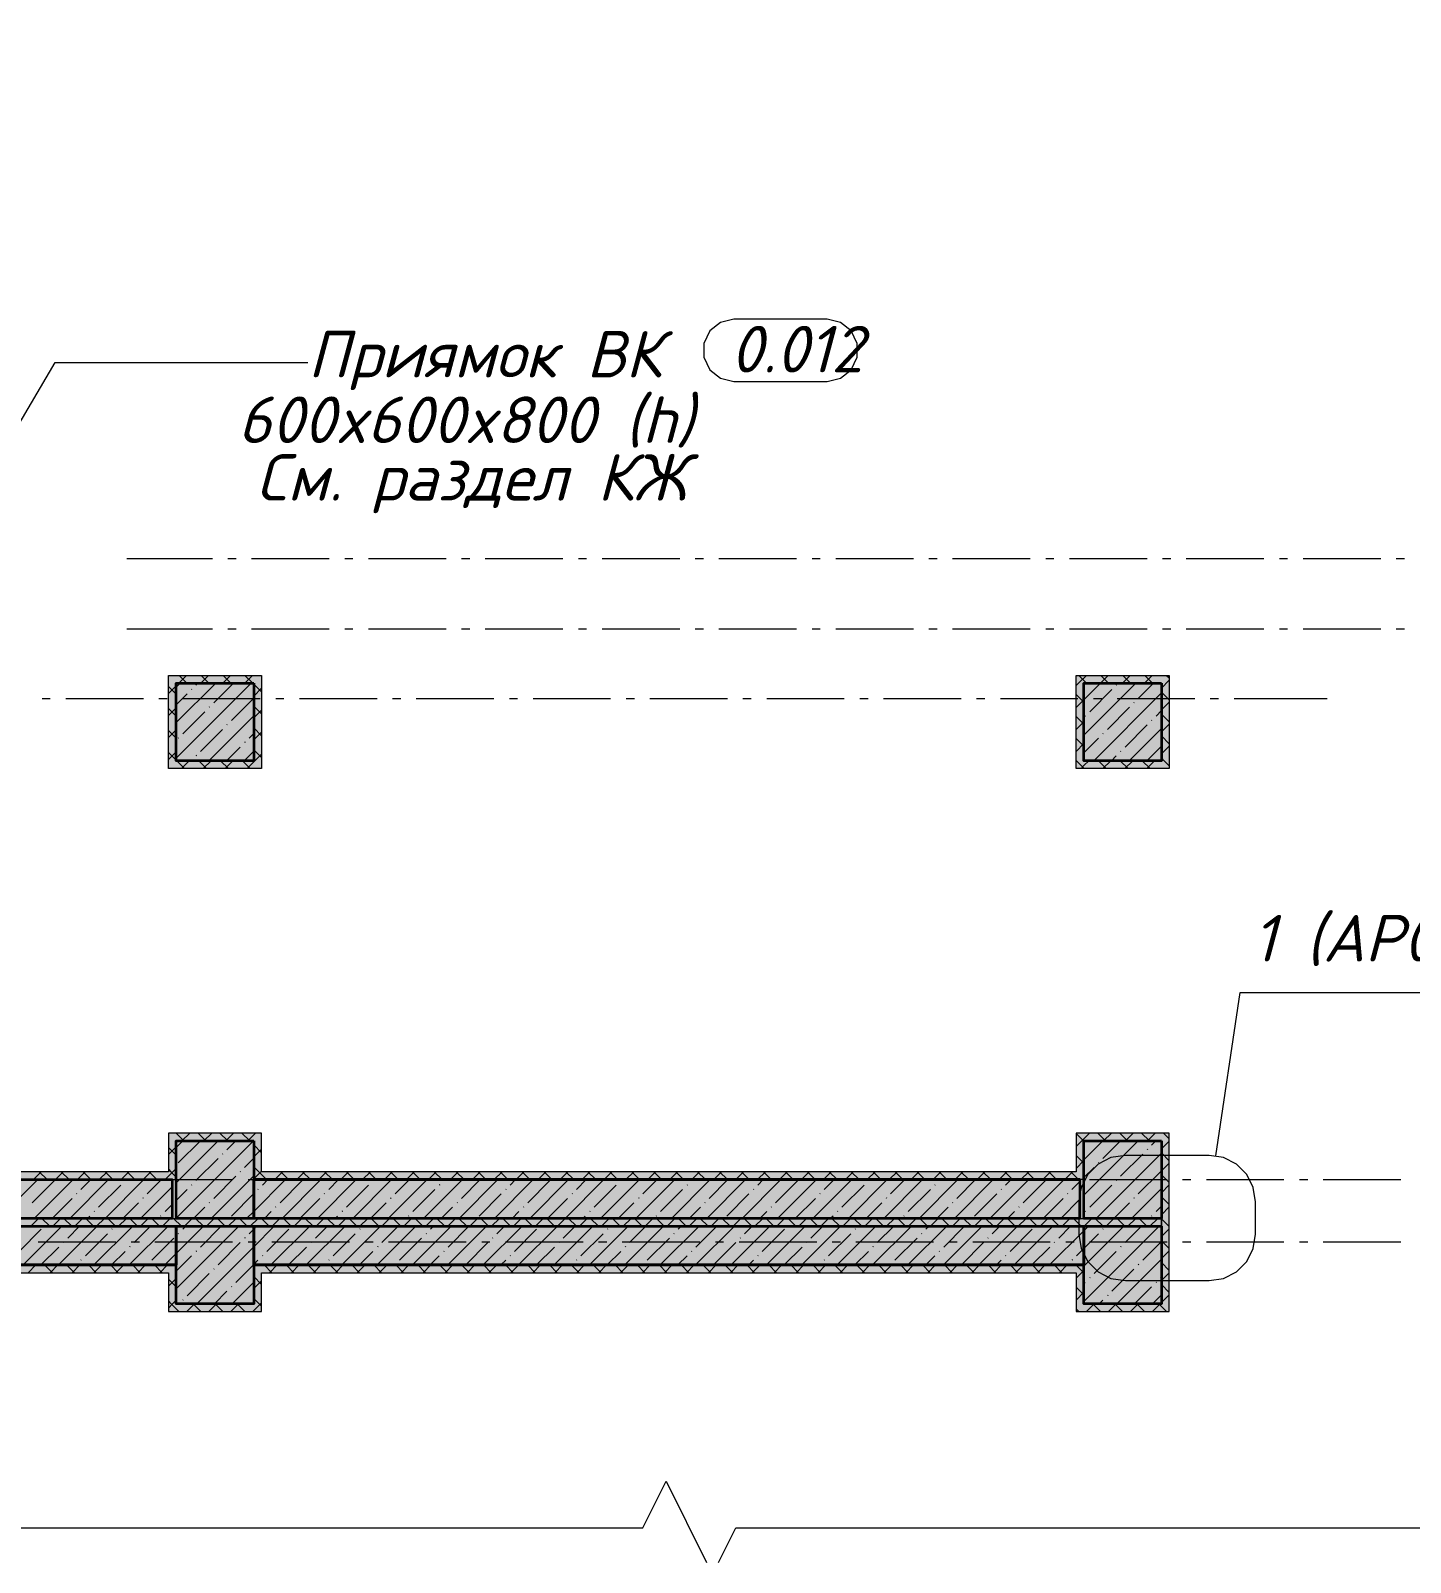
# Model space of a CAD drawing. Header units: millimetres. Extents: x -81576 to 1046824, y -248937 to 691537.
# Drawn here: x 181798 to 190690, y 637525 to 647396 of the extents above; entities that cross this region are included whole.
import ezdxf

# ---------------------------------------------------------------- set-up
doc = ezdxf.new("R2010")
doc.units = ezdxf.units.MM
doc.layers.add('PDF _Геометрия', color=7, linetype='Continuous', true_color=0x1d1d1d)
doc.layers.add('PDF _Сплошная заливка', color=7, linetype='Continuous', true_color=0xffffff)
doc.layers.add('PDF _Текст', color=7, linetype='Continuous')
doc.styles.add('PDF ISOCPEUR Italic', font='isocpeui.ttf')

msp = doc.modelspace()

# ---------------------------------------------------------------- hatches: boundary and pattern name
at = {"layer": 'PDF _Сплошная заливка', "true_color": 0x636466, "transparency": 33554559}
for points in [[(183236, 643191.1), (183236, 643241.1), (182686, 643241.1), (182686, 643191.1)], [(183286, 642691.1), (183286, 643241.1), (183236, 643241.1), (183236, 642691.1)], [(189086, 643191.1), (189086, 643241.1), (188536, 643241.1), (188536, 643191.1)], [(189136, 642691.1), (189136, 643241.1), (189086, 643241.1), (189086, 642691.1)], [(182736, 642641.1), (182736, 643191.1), (182686, 643191.1), (182686, 642641.1)], [(182736, 642691.1), (183236, 642691.1), (183236, 643191.1), (182736, 643191.1)], [(188586, 642641.1), (188586, 643191.1), (188536, 643191.1), (188536, 642641.1)], [(188586, 642691.1), (189086, 642691.1), (189086, 643191.1), (188586, 643191.1)], [(182736, 642641.1), (183286, 642641.1), (183286, 642691.1), (182736, 642691.1)], [(188586, 642641.1), (189136, 642641.1), (189136, 642691.1), (188586, 642691.1)], [(182686, 640041.1), (182736, 640041.1), (182736, 640291.1), (182686, 640291.1)], [(182736, 640241.1), (183286, 640241.1), (183286, 640291.1), (182736, 640291.1)], [(182736, 639741.1), (183236, 639741.1), (183236, 640241.1), (182736, 640241.1)], [(183286, 639991.1), (183286, 640241.1), (183236, 640241.1), (183236, 639991.1)], [(188586, 640041.1), (188586, 640291.1), (188536, 640291.1), (188536, 640041.1)], [(188586, 640241.1), (189136, 640241.1), (189136, 640291.1), (188586, 640291.1)], [(188586, 639741.1), (189086, 639741.1), (189086, 640241.1), (188586, 640241.1)], [(189136, 639141.1), (189136, 640241.1), (189086, 640241.1), (189086, 639141.1)], [(177836, 639991.1), (182736, 639991.1), (182736, 640041.1), (177836, 640041.1)], [(182711, 639741.1), (182711, 639991.1), (177836, 639991.1), (177836, 639741.1)], [(188561, 639741.1), (188561, 639991.1), (183236, 639991.1), (183236, 639741.1)], [(188586, 639991.1), (188586, 640041.1), (183286, 640041.1), (183286, 639991.1)], [(177336, 639691.1), (189086, 639691.1), (189086, 639741.1), (177336, 639741.1)], [(177836, 639441.1), (182736, 639441.1), (182736, 639691.1), (177836, 639691.1)], [(182736, 639191.1), (183236, 639191.1), (183236, 639691.1), (182736, 639691.1)], [(183236, 639441.1), (188586, 639441.1), (188586, 639691.1), (183236, 639691.1)], [(188586, 639191.1), (189086, 639191.1), (189086, 639691.1), (188586, 639691.1)], [(182686, 639391.1), (182686, 639441.1), (177836, 639441.1), (177836, 639391.1)], [(182736, 639191.1), (182736, 639441.1), (182686, 639441.1), (182686, 639191.1)], [(183286, 639141.1), (183286, 639441.1), (183236, 639441.1), (183236, 639141.1)], [(188536, 639391.1), (188536, 639441.1), (183286, 639441.1), (183286, 639391.1)], [(188586, 639191.1), (188586, 639441.1), (188536, 639441.1), (188536, 639191.1)], [(182686, 639141.1), (183236, 639141.1), (183236, 639191.1), (182686, 639191.1)], [(188536, 639141.1), (189086, 639141.1), (189086, 639191.1), (188536, 639191.1)]]:
    msp.add_hatch(color=251, dxfattribs=at).paths.add_polyline_path(points)

# ---------------------------------------------------------------- linework, layer by layer
at = {"layer": 'PDF _Геометрия', "color": 7, "lineweight": 13}
for points in [[(179836, 648701.1), (179836, 648651.1), (177886, 648651.1), (177886, 639991.1), (182736, 639991.1), (182736, 640041.1), (182736, 640241.1), (183236, 640241.1), (183236, 639991.1)], [(177886, 639391.1), (182686, 639391.1), (182686, 639191.1), (182686, 639141.1), (183236, 639141.1), (183286, 639141.1), (183286, 639391.1), (188536, 639391.1), (188536, 639191.1), (188536, 639141.1), (189086, 639141.1), (189136, 639141.1), (189136, 640241.1), (189136, 640291.1), (188586, 640291.1), (188536, 640291.1), (188536, 640041.1), (183286, 640041.1), (183286, 640241.1), (183286, 640291.1), (182736, 640291.1), (182686, 640291.1), (182686, 640041.1), (177836, 640041.1)], [(188586, 639441.1), (188586, 639191.1), (189086, 639191.1), (189086, 640241.1), (188586, 640241.1), (188586, 640041.1), (188586, 639991.1), (188561, 639991.1)], [(182736, 639441.1), (182736, 639191.1), (183236, 639191.1), (183236, 639441.1)]]:
    msp.add_lwpolyline(points, dxfattribs=at)
at = {"layer": 'PDF _Геометрия', "color": 7, "lineweight": 9}
for points in [[(186930.8, 645535.5), (186330.8, 645535.5), (186244.1, 645515.7), (186174.5, 645460.2), (186135.9, 645380), (186135.9, 645291), (186174.5, 645210.8), (186244.1, 645155.3), (186330.8, 645135.5), (186930.8, 645135.5), (187017.6, 645155.3), (187087.2, 645210.8), (187125.8, 645291), (187125.8, 645380), (187087.2, 645460.2), (187017.6, 645515.7)], [(189692.7, 639847.6), (189678.1, 639940.3), (189635.4, 640023.9), (189569.1, 640090.3), (189485.4, 640132.9), (189392.7, 640147.6), (188853.5, 640147.6), (188760.8, 640132.9), (188677.2, 640090.3), (188610.8, 640023.9), (188568.2, 639940.3), (188553.5, 639847.6), (188553.5, 639640.5), (188568.2, 639547.8), (188610.8, 639464.1), (188677.2, 639397.8), (188760.8, 639355.1), (188853.5, 639340.5), (189392.7, 639340.5), (189485.4, 639355.1), (189569.1, 639397.8), (189635.4, 639464.1), (189678.1, 639547.8), (189692.7, 639640.5)]]:
    msp.add_lwpolyline(points, close=True, dxfattribs=at)
for points in [[(180663.8, 643057.3), (181956.5, 645257.8), (183012.6, 645257.8), (183584.1, 645257.8)], [(182969.7, 643991.1), (182417.3, 643991.1)], [(183122.7, 643991.1), (183069.7, 643991.1)], [(183722.7, 643991.1), (183222.7, 643991.1)], [(183875.6, 643991.1), (183822.7, 643991.1)], [(184475.6, 643991.1), (183975.6, 643991.1)], [(184628.5, 643991.1), (184575.6, 643991.1)], [(185228.5, 643991.1), (184728.5, 643991.1)], [(185381.4, 643991.1), (185328.5, 643991.1)], [(185981.4, 643991.1), (185481.4, 643991.1)], [(186134.3, 643991.1), (186081.4, 643991.1)], [(186734.3, 643991.1), (186234.3, 643991.1)], [(186887.2, 643991.1), (186834.3, 643991.1)], [(187487.2, 643991.1), (186987.2, 643991.1)], [(187640.2, 643991.1), (187587.2, 643991.1)], [(188240.2, 643991.1), (187740.2, 643991.1)], [(188393.1, 643991.1), (188340.2, 643991.1)], [(188993.1, 643991.1), (188493.1, 643991.1)], [(189146, 643991.1), (189093.1, 643991.1)], [(189746, 643991.1), (189246, 643991.1)], [(189898.9, 643991.1), (189846, 643991.1)], [(190498.9, 643991.1), (189998.9, 643991.1)], [(190651.8, 643991.1), (190598.9, 643991.1)], [(182417.3, 643541.1), (182969.7, 643541.1)], [(183069.7, 643541.1), (183122.7, 643541.1)], [(183222.7, 643541.1), (183722.7, 643541.1)], [(183822.7, 643541.1), (183875.6, 643541.1)], [(183975.6, 643541.1), (184475.6, 643541.1)], [(184575.6, 643541.1), (184628.5, 643541.1)], [(184728.5, 643541.1), (185228.5, 643541.1)], [(185328.5, 643541.1), (185381.4, 643541.1)], [(185481.4, 643541.1), (185981.4, 643541.1)], [(186081.4, 643541.1), (186134.3, 643541.1)], [(186234.3, 643541.1), (186734.3, 643541.1)], [(186834.3, 643541.1), (186887.2, 643541.1)], [(186987.2, 643541.1), (187487.2, 643541.1)], [(187587.2, 643541.1), (187640.2, 643541.1)], [(187740.2, 643541.1), (188240.2, 643541.1)], [(188340.2, 643541.1), (188393.1, 643541.1)], [(188493.1, 643541.1), (188993.1, 643541.1)], [(189093.1, 643541.1), (189146, 643541.1)], [(189246, 643541.1), (189746, 643541.1)], [(189846, 643541.1), (189898.9, 643541.1)], [(189998.9, 643541.1), (190498.9, 643541.1)], [(190598.9, 643541.1), (190651.8, 643541.1)], [(181871.7, 643091.1), (181924.6, 643091.1)], [(182024.6, 643091.1), (182524.6, 643091.1)], [(182624.6, 643091.1), (182677.6, 643091.1)], [(182777.6, 643091.1), (183277.6, 643091.1)], [(183377.6, 643091.1), (183430.5, 643091.1)], [(183530.5, 643091.1), (184030.5, 643091.1)], [(184130.5, 643091.1), (184183.4, 643091.1)], [(184283.4, 643091.1), (184783.4, 643091.1)], [(184883.4, 643091.1), (184936.3, 643091.1)], [(185036.3, 643091.1), (185536.3, 643091.1)], [(185636.3, 643091.1), (185689.2, 643091.1)], [(185789.2, 643091.1), (186289.2, 643091.1)], [(186389.2, 643091.1), (186442.1, 643091.1)], [(186542.1, 643091.1), (187042.1, 643091.1)], [(187142.2, 643091.1), (187195.1, 643091.1)], [(187295.1, 643091.1), (187795.1, 643091.1)], [(187895.1, 643091.1), (187948, 643091.1)], [(188048, 643091.1), (188548, 643091.1)], [(188648, 643091.1), (188700.9, 643091.1)], [(188800.9, 643091.1), (189300.9, 643091.1)], [(189400.9, 643091.1), (189453.8, 643091.1)], [(189553.8, 643091.1), (190154.8, 643091.1)], [(181846.5, 639991.1), (182346.5, 639991.1)], [(182446.5, 639991.1), (182499.4, 639991.1)], [(182599.4, 639991.1), (183099.4, 639991.1)], [(183199.4, 639991.1), (183252.3, 639991.1)], [(183352.3, 639991.1), (183852.3, 639991.1)], [(183952.3, 639991.1), (184005.2, 639991.1)], [(184105.2, 639991.1), (184605.2, 639991.1)], [(184705.2, 639991.1), (184758.1, 639991.1)], [(184858.1, 639991.1), (185358.1, 639991.1)], [(185458.1, 639991.1), (185511.1, 639991.1)], [(185611.1, 639991.1), (186111.1, 639991.1)], [(186211.1, 639991.1), (186264, 639991.1)], [(186364, 639991.1), (186864, 639991.1)], [(186964, 639991.1), (187016.9, 639991.1)], [(187116.9, 639991.1), (187616.9, 639991.1)], [(187716.9, 639991.1), (187769.8, 639991.1)], [(187869.8, 639991.1), (188369.8, 639991.1)], [(188469.8, 639991.1), (188522.7, 639991.1)], [(188622.7, 639991.1), (189122.7, 639991.1)], [(189222.7, 639991.1), (189275.6, 639991.1)], [(189375.6, 639991.1), (189875.6, 639991.1)], [(189975.6, 639991.1), (190028.6, 639991.1)], [(190128.6, 639991.1), (190628.6, 639991.1)], [(181846.5, 639591.1), (182346.5, 639591.1)], [(182446.5, 639591.1), (182499.4, 639591.1)], [(182599.4, 639591.1), (183099.4, 639591.1)], [(183199.4, 639591.1), (183252.3, 639591.1)], [(183352.3, 639591.1), (183852.3, 639591.1)], [(183952.3, 639591.1), (184005.2, 639591.1)], [(184105.2, 639591.1), (184605.2, 639591.1)], [(184705.2, 639591.1), (184758.1, 639591.1)], [(184858.1, 639591.1), (185358.1, 639591.1)], [(185458.1, 639591.1), (185511.1, 639591.1)], [(185611.1, 639591.1), (186111.1, 639591.1)], [(186211.1, 639591.1), (186264, 639591.1)], [(186364, 639591.1), (186864, 639591.1)], [(186964, 639591.1), (187016.9, 639591.1)], [(187116.9, 639591.1), (187616.9, 639591.1)], [(187716.9, 639591.1), (187769.8, 639591.1)], [(187869.8, 639591.1), (188369.8, 639591.1)], [(188469.8, 639591.1), (188522.7, 639591.1)], [(188622.7, 639591.1), (189122.7, 639591.1)], [(189222.7, 639591.1), (189275.6, 639591.1)], [(189375.6, 639591.1), (189875.6, 639591.1)], [(189975.6, 639591.1), (190028.6, 639591.1)], [(190128.6, 639591.1), (190628.6, 639591.1)], [(169493.6, 637747.2), (185743.6, 637747.2), (185893.6, 638047.2), (186154.8, 637524.7)], [(186232.3, 637524.7), (186343.6, 637747.2), (201544, 637747.2)]]:
    msp.add_lwpolyline(points, dxfattribs=at)
at = {"layer": 'PDF _Геометрия', "color": 7, "lineweight": 13}
for points in [[(183286, 643241.1), (183286, 642691.1), (183286, 642641.1), (182736, 642641.1), (182686, 642641.1), (182686, 643191.1), (182686, 643241.1), (183236, 643241.1)], [(189136, 643241.1), (189136, 642691.1), (189136, 642641.1), (188586, 642641.1), (188536, 642641.1), (188536, 643191.1), (188536, 643241.1), (189086, 643241.1)], [(183236, 643191.1), (182736, 643191.1), (182736, 642691.1), (183236, 642691.1)], [(189086, 643191.1), (188586, 643191.1), (188586, 642691.1), (189086, 642691.1)], [(177336, 639691.1), (177336, 639741.1), (189086, 639741.1), (189086, 639691.1)]]:
    msp.add_lwpolyline(points, close=True, dxfattribs=at)
at = {"layer": 'PDF _Геометрия', "lineweight": 9}
for points in [[(182803.8, 643241.1), (182753.8, 643191.1)], [(182755.5, 643241.1), (182805.5, 643191.1)], [(182945.2, 643241.1), (182895.2, 643191.1)], [(182897, 643241.1), (182947, 643191.1)], [(183086.6, 643241.1), (183036.6, 643191.1)], [(183038.4, 643241.1), (183088.4, 643191.1)], [(183228, 643241.1), (183178, 643191.1)], [(183179.8, 643241.1), (183229.8, 643191.1)], [(188602.1, 643241.1), (188552.1, 643191.1), (188536, 643175.1)], [(188553.8, 643241.1), (188603.8, 643191.1)], [(188743.5, 643241.1), (188693.5, 643191.1)], [(188695.2, 643241.1), (188745.2, 643191.1)], [(188884.9, 643241.1), (188834.9, 643191.1)], [(188836.6, 643241.1), (188886.7, 643191.1)], [(189026.3, 643241.1), (188976.3, 643191.1)], [(188978.1, 643241.1), (189028.1, 643191.1)], [(189136, 643209.4), (189086, 643159.4)], [(189119.5, 643241.1), (189136, 643224.6)], [(182736, 643173.3), (182686, 643123.3)], [(182686, 643169.2), (182736, 643119.2)], [(182762.8, 643191.1), (182736, 643164.3)], [(182990.9, 643191.1), (182736, 642936.2)], [(183219, 643191.1), (182736, 642708.1)], [(182806.9, 643121.1), (182736, 643050.2)], [(182837.7, 643152), (182835.4, 643149.6)], [(182876.9, 643191.1), (182863.9, 643178.1)], [(183105, 643191.1), (182977.9, 643064)], [(183236, 643184.9), (183286, 643134.9)], [(183286, 643157.7), (183236, 643107.7)], [(188536, 643117.4), (188586, 643067.4)], [(188693.4, 643191.1), (188586, 643083.7)], [(188921.5, 643191.1), (188586, 642855.6)], [(188765.9, 643149.6), (188623.4, 643007)], [(189086, 643127.5), (188649.6, 642691.1)], [(188796.8, 643180.5), (188794.5, 643178.1)], [(189035.5, 643191.1), (188937, 643092.6)], [(189086, 643133.1), (189136, 643083.1)], [(182736, 643031.9), (182686, 642981.9)], [(182686, 643027.7), (182736, 642977.7)], [(182920.9, 643007), (182778.3, 642864.5)], [(182951.8, 643037.9), (182949.4, 643035.5)], [(183234.5, 643092.6), (183092, 642950)], [(183236, 643043.4), (183286, 642993.4)], [(183286, 643016.2), (183236, 642966.2)], [(188586, 643083.6), (188536, 643033.6)], [(188880, 643035.5), (188737.4, 642893)], [(188910.9, 643066.4), (188908.5, 643064)], [(189086, 643013.5), (189051.1, 642978.5)], [(189136, 643068), (189086, 643018)], [(183236, 642980), (182947.1, 642691.1)], [(183065.8, 642923.9), (183063.5, 642921.5)], [(188536, 642976), (188586, 642926)], [(188586, 642942.2), (188536, 642892.2)], [(188597.2, 642980.9), (188594.9, 642978.5)], [(188994, 642921.5), (188851.5, 642778.9)], [(189024.9, 642952.4), (189022.6, 642950)], [(189086, 642991.7), (189136, 642941.7)], [(189136, 642926.5), (189086, 642876.5)], [(182736, 642890.5), (182686, 642840.5)], [(182686, 642886.3), (182736, 642836.3)], [(182752.2, 642838.3), (182749.8, 642835.9)], [(183035, 642893), (182892.4, 642750.4)], [(183179.9, 642809.8), (183177.5, 642807.4)], [(183236, 642865.9), (183206, 642835.9)], [(183236, 642902), (183286, 642852)], [(183286, 642874.8), (183236, 642824.8)], [(188536, 642834.6), (188586, 642784.6)], [(188680.4, 642835.9), (188586, 642741.6)], [(188711.3, 642866.8), (188708.9, 642864.5)], [(189086, 642899.4), (188877.7, 642691.1)], [(189086, 642850.3), (189136, 642800.3)], [(182736, 642749.1), (182686, 642699.1)], [(182686, 642744.9), (182736, 642694.9)], [(182866.3, 642724.3), (182863.9, 642721.9)], [(183149, 642778.9), (183061.2, 642691.1)], [(183236, 642751.9), (183175.2, 642691.1)], [(183286, 642733.4), (183243.7, 642691.1), (183193.7, 642641.1)], [(183236, 642760.6), (183286, 642710.6)], [(188586, 642800.8), (188536, 642750.8)], [(188794.5, 642721.9), (188763.6, 642691.1)], [(188825.3, 642752.8), (188823, 642750.4)], [(189086, 642785.4), (188991.7, 642691.1)], [(189136, 642785.1), (189086, 642735.1)], [(189086, 642708.9), (189103.8, 642691.1), (189136, 642658.9)], [(182739.8, 642691.1), (182789.8, 642641.1)], [(182819.5, 642691.1), (182769.5, 642641.1)], [(182835.4, 642693.4), (182833.1, 642691.1)], [(182881.3, 642691.1), (182931.3, 642641.1)], [(182960.9, 642691.1), (182910.9, 642641.1)], [(183022.7, 642691.1), (183072.7, 642641.1)], [(183102.3, 642691.1), (183052.3, 642641.1)], [(183164.1, 642691.1), (183214.1, 642641.1)], [(188536, 642693.2), (188586, 642643.2), (188588.1, 642641.1)], [(188617.7, 642691.1), (188586, 642659.4), (188567.7, 642641.1)], [(188679.5, 642691.1), (188729.5, 642641.1)], [(188759.2, 642691.1), (188709.2, 642641.1)], [(188821, 642691.1), (188871, 642641.1)], [(188900.6, 642691.1), (188850.6, 642641.1)], [(188962.4, 642691.1), (189012.4, 642641.1)], [(189042, 642691.1), (188992, 642641.1)], [(189136, 642643.7), (189133.4, 642641.1)], [(182735.7, 640291.1), (182736, 640290.7), (182785.7, 640241.1)], [(182778.1, 640241.1), (182736, 640199)], [(183006.2, 640241.1), (182736, 639970.9)], [(183234.3, 640241.1), (182736, 639742.8)], [(182892.2, 640241.1), (182749.8, 640098.8)], [(182823.6, 640291.1), (182773.6, 640241.1)], [(182877.1, 640291.1), (182927.1, 640241.1)], [(182965.1, 640291.1), (182915.1, 640241.1)], [(183018.5, 640291.1), (183068.5, 640241.1)], [(183106.5, 640291.1), (183056.5, 640241.1)], [(183120.3, 640241.1), (183063.5, 640184.3)], [(183159.9, 640291.1), (183209.9, 640241.1)], [(183247.9, 640291.1), (183197.9, 640241.1)], [(188621.9, 640291.1), (188586, 640255.2), (188536, 640205.2)], [(188536, 640289), (188586, 640239)], [(188708.7, 640241.1), (188586, 640118.4)], [(188936.8, 640241.1), (188586, 639890.3)], [(188675.4, 640291.1), (188725.4, 640241.1)], [(188822.7, 640241.1), (188708.9, 640127.3)], [(188763.3, 640291.1), (188713.3, 640241.1)], [(188816.8, 640291.1), (188866.8, 640241.1)], [(188904.8, 640291.1), (188854.8, 640241.1)], [(188958.2, 640291.1), (189008.2, 640241.1)], [(189046.2, 640291.1), (188996.2, 640241.1)], [(189050.8, 640241.1), (189022.6, 640212.8)], [(189099.6, 640291.1), (189136, 640254.7)], [(182736, 640203.5), (182686, 640153.5)], [(182686, 640199.3), (182736, 640149.3)], [(183037.3, 640158.2), (183035, 640155.8)], [(183236, 640215), (183286, 640165)], [(183286, 640187.8), (183236, 640137.8)], [(188536, 640147.6), (188586, 640097.6)], [(189086, 640162.3), (188664.9, 639741.1)], [(188965.5, 640155.8), (188823, 640013.2)], [(188996.4, 640186.7), (188994, 640184.3)], [(189136, 640239.5), (189086, 640189.5)], [(189086, 640163.3), (189136, 640113.3)], [(182736, 640062.1), (182715.1, 640041.1), (182665.1, 639991.1)], [(182686, 640057.9), (182702.8, 640041.1), (182736, 640007.9)], [(183006.4, 640127.3), (182863.9, 639984.7)], [(183151.4, 640044.1), (183149, 640041.7)], [(183236, 640128.8), (183177.5, 640070.3)], [(183236, 640073.6), (183286, 640023.6), (183318.5, 639991.1)], [(183286, 640046.4), (183236, 639996.4)], [(188586, 640113.8), (188536, 640063.8)], [(188651.9, 640070.3), (188586, 640004.4)], [(188682.8, 640101.1), (188680.4, 640098.8)], [(189136, 640098.1), (189086, 640048.1)], [(181843.8, 639991.1), (181593.8, 639741.1)], [(181951.5, 639984.7), (181808.9, 639842.2)], [(181866.5, 640041.1), (181816.5, 639991.1)], [(182071.9, 639991.1), (181821.9, 639741.1)], [(181854.3, 640041.1), (181904.3, 639991.1)], [(182007.9, 640041.1), (181957.9, 639991.1)], [(181995.7, 640041.1), (182045.7, 639991.1)], [(182300, 639991.1), (182050, 639741.1)], [(182149.4, 640041.1), (182099.4, 639991.1)], [(182186, 639991.1), (182122.6, 639927.7)], [(182137.2, 640041.1), (182187.2, 639991.1)], [(182379.2, 639956.2), (182236.6, 639813.6)], [(182290.8, 640041.1), (182240.8, 639991.1)], [(182528.1, 639991.1), (182278.1, 639741.1)], [(182278.6, 640041.1), (182328.6, 639991.1)], [(182432.2, 640041.1), (182382.2, 639991.1)], [(182410.1, 639987.1), (182407.7, 639984.7)], [(182420, 640041.1), (182470, 639991.1)], [(182711, 639945.9), (182506.2, 639741.1)], [(182573.6, 640041.1), (182523.6, 639991.1)], [(182642.2, 639991.1), (182550.3, 639899.2)], [(182561.4, 640041.1), (182611.4, 639991.1)], [(182837.7, 639958.6), (182835.4, 639956.2)], [(183236, 640014.7), (182962.4, 639741.1)], [(183120.5, 640013.2), (182977.9, 639870.7)], [(183440.5, 639991.1), (183236, 639786.6), (183190.5, 639741.1)], [(183326.5, 639991.1), (183291.6, 639956.2)], [(183422.2, 640041.1), (183372.2, 639991.1)], [(183548.2, 639984.7), (183405.6, 639842.2)], [(183409.9, 640041.1), (183459.9, 639991.1)], [(183668.6, 639991.1), (183418.6, 639741.1)], [(183563.6, 640041.1), (183513.6, 639991.1)], [(183551.4, 640041.1), (183601.4, 639991.1)], [(183896.7, 639991.1), (183646.7, 639741.1)], [(183705, 640041.1), (183655, 639991.1)], [(183692.8, 640041.1), (183742.8, 639991.1)], [(183782.7, 639991.1), (183719.3, 639927.7)], [(183846.4, 640041.1), (183796.4, 639991.1)], [(183975.9, 639956.2), (183833.3, 639813.6)], [(183834.2, 640041.1), (183884.2, 639991.1)], [(184124.8, 639991.1), (183874.8, 639741.1)], [(183987.8, 640041.1), (183937.8, 639991.1)], [(183975.6, 640041.1), (184025.6, 639991.1)], [(184006.7, 639987.1), (184004.4, 639984.7)], [(184129.3, 640041.1), (184079.3, 639991.1)], [(184352.9, 639991.1), (184102.9, 639741.1)], [(184117.1, 640041.1), (184167.1, 639991.1)], [(184238.9, 639991.1), (184146.9, 639899.2)], [(184270.7, 640041.1), (184220.7, 639991.1)], [(184258.5, 640041.1), (184308.5, 639991.1)], [(184581, 639991.1), (184331, 639741.1)], [(184412.1, 640041.1), (184362.1, 639991.1)], [(184399.9, 640041.1), (184449.9, 639991.1)], [(184434.4, 639958.6), (184432.1, 639956.2)], [(184467, 639991.1), (184460.6, 639984.7)], [(184553.5, 640041.1), (184503.5, 639991.1)], [(184541.3, 640041.1), (184591.3, 639991.1)], [(184809.1, 639991.1), (184559.1, 639741.1)], [(184695.1, 639991.1), (184574.6, 639870.7)], [(184695, 640041.1), (184645, 639991.1)], [(184682.7, 640041.1), (184732.7, 639991.1)], [(184836.4, 640041.1), (184786.4, 639991.1)], [(185037.2, 639991.1), (184787.2, 639741.1)], [(184824.2, 640041.1), (184874.2, 639991.1)], [(184923.1, 639991.1), (184888.3, 639956.2)], [(184977.8, 640041.1), (184927.8, 639991.1)], [(184965.6, 640041.1), (185015.6, 639991.1)], [(185144.9, 639984.7), (185002.3, 639842.2)], [(185265.3, 639991.1), (185015.3, 639741.1)], [(185119.2, 640041.1), (185069.2, 639991.1)], [(185107, 640041.1), (185157, 639991.1)], [(185260.6, 640041.1), (185210.6, 639991.1)], [(185493.4, 639991.1), (185243.4, 639741.1)], [(185248.4, 640041.1), (185298.4, 639991.1)], [(185379.3, 639991.1), (185315.9, 639927.7)], [(185402.1, 640041.1), (185352.1, 639991.1)], [(185389.8, 640041.1), (185439.8, 639991.1)], [(185572.6, 639956.2), (185430, 639813.6)], [(185721.5, 639991.1), (185471.5, 639741.1)], [(185543.5, 640041.1), (185493.5, 639991.1)], [(185531.3, 640041.1), (185581.3, 639991.1)], [(185603.4, 639987.1), (185601.1, 639984.7)], [(185684.9, 640041.1), (185634.9, 639991.1)], [(185672.7, 640041.1), (185722.7, 639991.1)], [(185949.6, 639991.1), (185699.6, 639741.1)], [(185835.5, 639991.1), (185743.6, 639899.2)], [(185826.3, 640041.1), (185776.3, 639991.1)], [(185814.1, 640041.1), (185864.1, 639991.1)], [(185967.7, 640041.1), (185917.7, 639991.1)], [(186177.7, 639991.1), (185927.7, 639741.1)], [(185955.5, 640041.1), (186005.5, 639991.1)], [(186031.1, 639958.6), (186028.8, 639956.2)], [(186063.6, 639991.1), (186057.3, 639984.7)], [(186109.2, 640041.1), (186059.2, 639991.1)], [(186097, 640041.1), (186147, 639991.1)], [(186405.8, 639991.1), (186155.8, 639741.1)], [(186291.7, 639991.1), (186171.3, 639870.7)], [(186250.6, 640041.1), (186200.6, 639991.1)], [(186238.4, 640041.1), (186288.4, 639991.1)], [(186392, 640041.1), (186342, 639991.1)], [(186379.8, 640041.1), (186429.8, 639991.1)], [(186633.9, 639991.1), (186383.9, 639741.1)], [(186533.4, 640041.1), (186483.4, 639991.1)], [(186519.8, 639991.1), (186485, 639956.2)], [(186521.2, 640041.1), (186571.2, 639991.1)], [(186741.6, 639984.7), (186599, 639842.2)], [(186862, 639991.1), (186612, 639741.1)], [(186674.9, 640041.1), (186624.9, 639991.1)], [(186662.6, 640041.1), (186712.6, 639991.1)], [(186816.3, 640041.1), (186766.3, 639991.1)], [(186804.1, 640041.1), (186854.1, 639991.1)], [(187090.1, 639991.1), (186840.1, 639741.1)], [(186957.7, 640041.1), (186907.7, 639991.1)], [(186976, 639991.1), (186912.6, 639927.7)], [(186945.5, 640041.1), (186995.5, 639991.1)], [(187169.2, 639956.2), (187026.7, 639813.6)], [(187099.1, 640041.1), (187049.1, 639991.1)], [(187318.2, 639991.1), (187068.2, 639741.1)], [(187086.9, 640041.1), (187136.9, 639991.1)], [(187240.5, 640041.1), (187190.5, 639991.1)], [(187200.1, 639987.1), (187197.8, 639984.7)], [(187228.3, 640041.1), (187278.3, 639991.1)], [(187546.3, 639991.1), (187296.3, 639741.1)], [(187382, 640041.1), (187332, 639991.1)], [(187432.2, 639991.1), (187340.3, 639899.2)], [(187369.7, 640041.1), (187419.7, 639991.1)], [(187523.4, 640041.1), (187473.4, 639991.1)], [(187511.2, 640041.1), (187561.2, 639991.1)], [(187774.4, 639991.1), (187524.4, 639741.1)], [(187664.8, 640041.1), (187614.8, 639991.1)], [(187627.8, 639958.6), (187625.4, 639956.2)], [(187652.6, 640041.1), (187702.6, 639991.1)], [(187660.3, 639991.1), (187654, 639984.7)], [(188002.5, 639991.1), (187752.5, 639741.1)], [(187806.2, 640041.1), (187756.2, 639991.1)], [(187888.4, 639991.1), (187768, 639870.7)], [(187794, 640041.1), (187844, 639991.1)], [(187947.6, 640041.1), (187897.6, 639991.1)], [(187935.4, 640041.1), (187985.4, 639991.1)], [(188230.6, 639991.1), (187980.6, 639741.1)], [(188089.1, 640041.1), (188039.1, 639991.1)], [(188076.9, 640041.1), (188126.9, 639991.1)], [(188116.5, 639991.1), (188081.6, 639956.2)], [(188230.5, 640041.1), (188180.5, 639991.1)], [(188338.3, 639984.7), (188195.7, 639842.2)], [(188458.7, 639991.1), (188208.7, 639741.1)], [(188218.3, 640041.1), (188268.3, 639991.1)], [(188371.9, 640041.1), (188321.9, 639991.1)], [(188359.7, 640041.1), (188409.7, 639991.1)], [(188513.3, 640041.1), (188463.3, 639991.1)], [(188501.1, 640041.1), (188551.1, 639991.1)], [(188561, 639979.4), (188509.3, 639927.7)], [(188765.9, 639956.2), (188623.4, 639813.6)], [(188796.8, 639987.1), (188794.5, 639984.7)], [(189079.6, 640041.7), (188937, 639899.2)], [(189086, 640021.9), (189136, 639971.9)], [(189136, 639956.7), (189086, 639906.7)], [(182065.5, 639870.7), (181936, 639741.1)], [(182096.4, 639901.5), (182094.1, 639899.2)], [(182524.1, 639873), (182521.7, 639870.7)], [(182806.9, 639927.7), (182736, 639856.9)], [(183234.5, 639899.2), (183092, 639756.6)], [(183265.4, 639930.1), (183263.1, 639927.7)], [(183662.2, 639870.7), (183532.7, 639741.1)], [(183693.1, 639901.5), (183690.7, 639899.2)], [(184120.8, 639873), (184118.4, 639870.7)], [(184403.6, 639927.7), (184261, 639785.1)], [(184831.2, 639899.2), (184688.7, 639756.6)], [(184862.1, 639930.1), (184859.8, 639927.7)], [(185258.9, 639870.7), (185129.3, 639741.1)], [(185289.8, 639901.5), (185287.4, 639899.2)], [(185717.5, 639873), (185715.1, 639870.7)], [(186000.2, 639927.7), (185857.7, 639785.1)], [(186427.9, 639899.2), (186285.4, 639756.6)], [(186458.8, 639930.1), (186456.4, 639927.7)], [(186855.6, 639870.7), (186726, 639741.1)], [(186886.5, 639901.5), (186884.1, 639899.2)], [(187314.2, 639873), (187311.8, 639870.7)], [(187596.9, 639927.7), (187454.4, 639785.1)], [(188024.6, 639899.2), (187882.1, 639756.6)], [(188055.5, 639930.1), (188053.1, 639927.7)], [(188452.3, 639870.7), (188322.7, 639741.1)], [(188561, 639865.3), (188436.8, 639741.1)], [(188483.2, 639901.5), (188480.8, 639899.2)], [(189086, 639934.2), (188893, 639741.1)], [(188910.9, 639873), (188908.5, 639870.7)], [(189086, 639880.4), (189136, 639830.4)], [(182179.6, 639756.6), (182164.1, 639741.1)], [(182210.5, 639787.5), (182208.1, 639785.1)], [(182493.2, 639842.2), (182392.2, 639741.1)], [(182638.2, 639759), (182635.8, 639756.6)], [(182711, 639831.9), (182664.3, 639785.1)], [(182920.9, 639813.6), (182848.4, 639741.1)], [(182951.8, 639844.5), (182949.4, 639842.2)], [(183348.6, 639785.1), (183304.6, 639741.1)], [(183379.5, 639816), (183377.1, 639813.6)], [(183776.3, 639756.6), (183760.8, 639741.1)], [(183807.2, 639787.5), (183804.8, 639785.1)], [(184089.9, 639842.2), (183988.9, 639741.1)], [(184234.8, 639759), (184232.5, 639756.6)], [(184517.6, 639813.6), (184445.1, 639741.1)], [(184548.5, 639844.5), (184546.1, 639842.2)], [(184945.3, 639785.1), (184901.2, 639741.1)], [(184976.2, 639816), (184973.8, 639813.6)], [(185373, 639756.6), (185357.4, 639741.1)], [(185403.9, 639787.5), (185401.5, 639785.1)], [(185686.6, 639842.2), (185585.5, 639741.1)], [(185831.5, 639759), (185829.2, 639756.6)], [(186114.3, 639813.6), (186041.7, 639741.1)], [(186145.2, 639844.5), (186142.8, 639842.2)], [(186542, 639785.1), (186497.9, 639741.1)], [(186572.9, 639816), (186570.5, 639813.6)], [(186969.7, 639756.6), (186954.1, 639741.1)], [(187000.5, 639787.5), (186998.2, 639785.1)], [(187283.3, 639842.2), (187182.2, 639741.1)], [(187428.2, 639759), (187425.9, 639756.6)], [(187711, 639813.6), (187638.4, 639741.1)], [(187741.9, 639844.5), (187739.5, 639842.2)], [(188138.7, 639785.1), (188094.6, 639741.1)], [(188169.6, 639816), (188167.2, 639813.6)], [(188561, 639751.3), (188550.8, 639741.1)], [(188597.2, 639787.5), (188594.9, 639785.1)], [(188880, 639842.2), (188778.9, 639741.1)], [(189024.9, 639759), (189022.6, 639756.6)], [(189086, 639820.1), (189051.1, 639785.1)], [(189136, 639815.3), (189086, 639765.3)], [(181866, 639671.1), (181723.4, 639528.5)], [(182000, 639691.1), (181750, 639441.1)], [(181849.4, 639741.1), (181799.4, 639691.1)], [(181871.5, 639741.1), (181921.5, 639691.1)], [(181990.8, 639741.1), (181940.8, 639691.1)], [(182228.1, 639691.1), (181978.1, 639441.1)], [(182012.9, 639741.1), (182062.9, 639691.1)], [(182114.1, 639691.1), (182037, 639614.1)], [(182132.2, 639741.1), (182082.2, 639691.1)], [(182154.3, 639741.1), (182204.3, 639691.1)], [(182456.2, 639691.1), (182206.2, 639441.1)], [(182273.6, 639741.1), (182223.6, 639691.1)], [(182295.7, 639741.1), (182345.7, 639691.1)], [(182324.5, 639673.5), (182322.2, 639671.1)], [(182415.1, 639741.1), (182365.1, 639691.1)], [(182684.3, 639691.1), (182434.3, 639441.1)], [(182437.2, 639741.1), (182487.2, 639691.1)], [(182570.3, 639691.1), (182464.7, 639585.5)], [(182556.5, 639741.1), (182506.5, 639691.1)], [(182578.6, 639741.1), (182628.6, 639691.1)], [(182697.9, 639741.1), (182647.9, 639691.1)], [(182912.4, 639691.1), (182736, 639514.7), (182662.4, 639441.1)], [(182720, 639741.1), (182770, 639691.1)], [(183140.5, 639691.1), (182736, 639286.6)], [(182798.4, 639691.1), (182778.3, 639671.1)], [(182839.3, 639741.1), (182789.3, 639691.1)], [(182861.4, 639741.1), (182911.4, 639691.1)], [(183368.6, 639691.1), (183236, 639558.5), (182868.6, 639191.1)], [(183026.5, 639691.1), (182892.4, 639557)], [(182980.7, 639741.1), (182930.7, 639691.1)], [(183002.8, 639741.1), (183052.8, 639691.1)], [(183122.2, 639741.1), (183072.2, 639691.1)], [(183144.3, 639741.1), (183194.3, 639691.1)], [(183254.6, 639691.1), (183236, 639672.6), (183206, 639642.6)], [(183263.6, 639741.1), (183213.6, 639691.1)], [(183285.7, 639741.1), (183335.7, 639691.1)], [(183462.6, 639671.1), (183320.1, 639528.5)], [(183596.7, 639691.1), (183346.7, 639441.1)], [(183405, 639741.1), (183355, 639691.1)], [(183427.1, 639741.1), (183477.1, 639691.1)], [(183546.4, 639741.1), (183496.4, 639691.1)], [(183568.5, 639741.1), (183618.5, 639691.1)], [(183824.8, 639691.1), (183574.8, 639441.1)], [(183710.8, 639691.1), (183633.7, 639614.1)], [(183687.8, 639741.1), (183637.8, 639691.1)], [(183709.9, 639741.1), (183759.9, 639691.1)], [(183829.3, 639741.1), (183779.3, 639691.1)], [(184052.9, 639691.1), (183802.9, 639441.1)], [(183851.4, 639741.1), (183901.4, 639691.1)], [(183921.2, 639673.5), (183918.8, 639671.1)], [(183970.7, 639741.1), (183920.7, 639691.1)], [(183992.8, 639741.1), (184042.8, 639691.1)], [(184281, 639691.1), (184031, 639441.1)], [(184167, 639691.1), (184061.4, 639585.5)], [(184112.1, 639741.1), (184062.1, 639691.1)], [(184134.2, 639741.1), (184184.2, 639691.1)], [(184253.5, 639741.1), (184203.5, 639691.1)], [(184509.1, 639691.1), (184259.1, 639441.1)], [(184275.6, 639741.1), (184325.6, 639691.1)], [(184395, 639741.1), (184345, 639691.1)], [(184395.1, 639691.1), (184375, 639671.1)], [(184417.1, 639741.1), (184467.1, 639691.1)], [(184536.4, 639741.1), (184486.4, 639691.1)], [(184737.2, 639691.1), (184487.2, 639441.1)], [(184623.1, 639691.1), (184489.1, 639557)], [(184558.5, 639741.1), (184608.5, 639691.1)], [(184677.8, 639741.1), (184627.8, 639691.1)], [(184699.9, 639741.1), (184749.9, 639691.1)], [(184965.3, 639691.1), (184715.3, 639441.1)], [(184819.2, 639741.1), (184769.2, 639691.1)], [(184851.2, 639691.1), (184802.7, 639642.6)], [(184841.3, 639741.1), (184891.3, 639691.1)], [(184960.6, 639741.1), (184910.6, 639691.1)], [(185059.3, 639671.1), (184916.8, 639528.5)], [(185193.4, 639691.1), (184943.4, 639441.1)], [(184982.7, 639741.1), (185032.7, 639691.1)], [(185102.1, 639741.1), (185052.1, 639691.1)], [(185124.2, 639741.1), (185174.2, 639691.1)], [(185421.5, 639691.1), (185171.5, 639441.1)], [(185243.5, 639741.1), (185193.5, 639691.1)], [(185307.4, 639691.1), (185230.4, 639614.1)], [(185265.6, 639741.1), (185315.6, 639691.1)], [(185384.9, 639741.1), (185334.9, 639691.1)], [(185649.6, 639691.1), (185399.6, 639441.1)], [(185407, 639741.1), (185457, 639691.1)], [(185526.3, 639741.1), (185476.3, 639691.1)], [(185517.9, 639673.5), (185515.5, 639671.1)], [(185548.4, 639741.1), (185598.4, 639691.1)], [(185667.7, 639741.1), (185617.7, 639691.1)], [(185877.7, 639691.1), (185627.7, 639441.1)], [(185763.6, 639691.1), (185658.1, 639585.5)], [(185689.8, 639741.1), (185739.8, 639691.1)], [(185809.2, 639741.1), (185759.2, 639691.1)], [(185831.3, 639741.1), (185881.3, 639691.1)], [(186105.8, 639691.1), (185855.8, 639441.1)], [(185950.6, 639741.1), (185900.6, 639691.1)], [(185991.7, 639691.1), (185971.7, 639671.1)], [(185972.7, 639741.1), (186022.7, 639691.1)], [(186092, 639741.1), (186042, 639691.1)], [(186333.9, 639691.1), (186083.9, 639441.1)], [(186219.8, 639691.1), (186085.8, 639557)], [(186114.1, 639741.1), (186164.1, 639691.1)], [(186233.4, 639741.1), (186183.4, 639691.1)], [(186255.5, 639741.1), (186305.5, 639691.1)], [(186562, 639691.1), (186312, 639441.1)], [(186374.9, 639741.1), (186324.9, 639691.1)], [(186397, 639741.1), (186447, 639691.1)], [(186447.9, 639691.1), (186399.4, 639642.6)], [(186516.3, 639741.1), (186466.3, 639691.1)], [(186656, 639671.1), (186513.5, 639528.5)], [(186538.4, 639741.1), (186588.4, 639691.1)], [(186790.1, 639691.1), (186540.1, 639441.1)], [(186657.7, 639741.1), (186607.7, 639691.1)], [(186679.8, 639741.1), (186729.8, 639691.1)], [(186799.1, 639741.1), (186749.1, 639691.1)], [(187018.2, 639691.1), (186768.2, 639441.1)], [(186821.2, 639741.1), (186871.2, 639691.1)], [(186904.1, 639691.1), (186827.1, 639614.1)], [(186940.5, 639741.1), (186890.5, 639691.1)], [(186962.6, 639741.1), (187012.6, 639691.1)], [(187246.3, 639691.1), (186996.3, 639441.1)], [(187082, 639741.1), (187032, 639691.1)], [(187104.1, 639741.1), (187154.1, 639691.1)], [(187114.6, 639673.5), (187112.2, 639671.1)], [(187223.4, 639741.1), (187173.4, 639691.1)], [(187474.4, 639691.1), (187224.4, 639441.1)], [(187245.5, 639741.1), (187295.5, 639691.1)], [(187360.3, 639691.1), (187254.8, 639585.5)], [(187364.8, 639741.1), (187314.8, 639691.1)], [(187386.9, 639741.1), (187436.9, 639691.1)], [(187702.5, 639691.1), (187452.5, 639441.1)], [(187506.2, 639741.1), (187456.2, 639691.1)], [(187528.3, 639741.1), (187578.3, 639691.1)], [(187588.4, 639691.1), (187568.4, 639671.1)], [(187647.6, 639741.1), (187597.6, 639691.1)], [(187669.7, 639741.1), (187719.7, 639691.1)], [(187930.6, 639691.1), (187680.6, 639441.1)], [(187816.5, 639691.1), (187682.5, 639557)], [(187789.1, 639741.1), (187739.1, 639691.1)], [(187811.2, 639741.1), (187861.2, 639691.1)], [(187930.5, 639741.1), (187880.5, 639691.1)], [(188158.7, 639691.1), (187908.7, 639441.1)], [(187952.6, 639741.1), (188002.6, 639691.1)], [(188044.6, 639691.1), (187996.1, 639642.6)], [(188071.9, 639741.1), (188021.9, 639691.1)], [(188094, 639741.1), (188144, 639691.1)], [(188252.7, 639671.1), (188110.2, 639528.5)], [(188386.8, 639691.1), (188136.8, 639441.1)], [(188213.3, 639741.1), (188163.3, 639691.1)], [(188235.4, 639741.1), (188285.4, 639691.1)], [(188354.8, 639741.1), (188304.8, 639691.1)], [(188614.9, 639691.1), (188586, 639662.2), (188364.9, 639441.1)], [(188376.9, 639741.1), (188426.9, 639691.1)], [(188500.8, 639691.1), (188423.8, 639614.1)], [(188496.2, 639741.1), (188446.2, 639691.1)], [(188518.3, 639741.1), (188568.3, 639691.1)], [(188843, 639691.1), (188586, 639434.2)], [(189071.1, 639691.1), (188586, 639206.1)], [(188637.6, 639741.1), (188587.6, 639691.1)], [(188659.7, 639741.1), (188709.7, 639691.1)], [(188711.3, 639673.5), (188708.9, 639671.1)], [(188779, 639741.1), (188729, 639691.1)], [(188801.1, 639741.1), (188851.1, 639691.1)], [(188957, 639691.1), (188851.5, 639585.5)], [(188920.4, 639741.1), (188870.4, 639691.1)], [(188942.5, 639741.1), (188992.5, 639691.1)], [(189061.9, 639741.1), (189011.9, 639691.1)], [(189084, 639741.1), (189086, 639739), (189136, 639689)], [(189136, 639673.8), (189086, 639623.8)], [(181980, 639557), (181864.1, 639441.1)], [(182010.9, 639587.9), (182008.5, 639585.5)], [(182293.6, 639642.6), (182151.1, 639500)], [(182438.6, 639559.4), (182436.2, 639557)], [(182721.3, 639614.1), (182578.8, 639471.5)], [(182752.2, 639644.9), (182749.8, 639642.6)], [(183149, 639585.5), (183006.4, 639443)], [(183179.9, 639616.4), (183177.5, 639614.1)], [(183576.7, 639557), (183460.8, 639441.1)], [(183607.6, 639587.9), (183605.2, 639585.5)], [(183890.3, 639642.6), (183747.8, 639500)], [(184035.3, 639559.4), (184032.9, 639557)], [(184318, 639614.1), (184175.5, 639471.5)], [(184348.9, 639644.9), (184346.5, 639642.6)], [(184745.7, 639585.5), (184603.1, 639443)], [(184776.6, 639616.4), (184774.2, 639614.1)], [(185173.4, 639557), (185057.4, 639441.1)], [(185204.3, 639587.9), (185201.9, 639585.5)], [(185487, 639642.6), (185344.5, 639500)], [(185632, 639559.4), (185629.6, 639557)], [(185914.7, 639614.1), (185772.1, 639471.5)], [(185945.6, 639644.9), (185943.2, 639642.6)], [(186342.4, 639585.5), (186199.8, 639443)], [(186373.3, 639616.4), (186370.9, 639614.1)], [(186770.1, 639557), (186654.1, 639441.1)], [(186801, 639587.9), (186798.6, 639585.5)], [(187083.7, 639642.6), (186941.1, 639500)], [(187228.6, 639559.4), (187226.3, 639557)], [(187511.4, 639614.1), (187368.8, 639471.5)], [(187542.3, 639644.9), (187539.9, 639642.6)], [(187939.1, 639585.5), (187796.5, 639443)], [(187970, 639616.4), (187967.6, 639614.1)], [(188366.8, 639557), (188250.8, 639441.1)], [(188397.6, 639587.9), (188395.3, 639585.5)], [(188680.4, 639642.6), (188586, 639548.2), (188537.8, 639500)], [(188825.3, 639559.4), (188823, 639557)], [(189086, 639592), (188965.5, 639471.5)], [(189086, 639597.6), (189136, 639547.6)], [(182124.9, 639473.9), (182122.6, 639471.5)], [(182407.7, 639528.5), (182320.3, 639441.1)], [(182835.4, 639500), (182736, 639400.7)], [(182866.3, 639530.9), (182863.9, 639528.5)], [(183263.1, 639471.5), (183236, 639444.5), (183120.5, 639328.9)], [(183293.9, 639502.4), (183291.6, 639500)], [(183721.6, 639473.9), (183719.3, 639471.5)], [(184004.4, 639528.5), (183917, 639441.1)], [(184432.1, 639500), (184373.2, 639441.1)], [(184462.9, 639530.9), (184460.6, 639528.5)], [(184859.8, 639471.5), (184829.3, 639441.1)], [(184890.6, 639502.4), (184888.3, 639500)], [(185318.3, 639473.9), (185315.9, 639471.5)], [(185601.1, 639528.5), (185513.6, 639441.1)], [(186028.8, 639500), (185969.8, 639441.1)], [(186059.6, 639530.9), (186057.3, 639528.5)], [(186456.4, 639471.5), (186426, 639441.1)], [(186487.3, 639502.4), (186485, 639500)], [(186915, 639473.9), (186912.6, 639471.5)], [(187197.8, 639528.5), (187110.3, 639441.1)], [(187625.4, 639500), (187566.5, 639441.1)], [(187656.3, 639530.9), (187654, 639528.5)], [(188053.1, 639471.5), (188022.7, 639441.1)], [(188084, 639502.4), (188081.6, 639500)], [(188511.7, 639473.9), (188509.3, 639471.5)], [(188794.5, 639528.5), (188651.9, 639386)], [(189086, 639478), (188799.2, 639191.1)], [(189136, 639532.4), (189086, 639482.4)], [(189086, 639456.2), (189136, 639406.2)], [(181832.2, 639441.1), (181782.2, 639391.1)], [(181888.6, 639441.1), (181938.6, 639391.1)], [(181973.6, 639441.1), (181923.6, 639391.1)], [(182030, 639441.1), (182080, 639391.1)], [(182115.1, 639441.1), (182065.1, 639391.1)], [(182094.1, 639443), (182092.2, 639441.1)], [(182171.5, 639441.1), (182221.5, 639391.1)], [(182256.5, 639441.1), (182206.5, 639391.1)], [(182312.9, 639441.1), (182362.9, 639391.1)], [(182397.9, 639441.1), (182347.9, 639391.1)], [(182454.3, 639441.1), (182504.3, 639391.1)], [(182539.3, 639441.1), (182489.3, 639391.1)], [(182552.6, 639445.4), (182550.3, 639443)], [(182595.7, 639441.1), (182645.7, 639391.1)], [(182680.7, 639441.1), (182630.7, 639391.1)], [(182736, 639355), (182686, 639305)], [(182949.4, 639386), (182806.9, 639243.4)], [(182980.3, 639416.8), (182977.9, 639414.5)], [(183246.4, 639441.1), (183236, 639430.7)], [(183236, 639366.5), (183286, 639316.5)], [(183302.8, 639441.1), (183352.8, 639391.1)], [(183387.8, 639441.1), (183337.8, 639391.1)], [(183444.3, 639441.1), (183494.3, 639391.1)], [(183529.3, 639441.1), (183479.3, 639391.1)], [(183585.7, 639441.1), (183635.7, 639391.1)], [(183670.7, 639441.1), (183620.7, 639391.1)], [(183690.7, 639443), (183688.9, 639441.1)], [(183727.1, 639441.1), (183777.1, 639391.1)], [(183812.1, 639441.1), (183762.1, 639391.1)], [(183868.5, 639441.1), (183918.5, 639391.1)], [(183953.5, 639441.1), (183903.5, 639391.1)], [(184009.9, 639441.1), (184059.9, 639391.1)], [(184095, 639441.1), (184045, 639391.1)], [(184149.3, 639445.4), (184146.9, 639443)], [(184151.4, 639441.1), (184201.4, 639391.1)], [(184236.4, 639441.1), (184186.4, 639391.1)], [(184292.8, 639441.1), (184342.8, 639391.1)], [(184377.8, 639441.1), (184327.8, 639391.1)], [(184434.2, 639441.1), (184484.2, 639391.1)], [(184519.2, 639441.1), (184469.2, 639391.1)], [(184575.6, 639441.1), (184625.6, 639391.1)], [(184660.6, 639441.1), (184610.6, 639391.1)], [(184717.1, 639441.1), (184767.1, 639391.1)], [(184802.1, 639441.1), (184752.1, 639391.1)], [(184858.5, 639441.1), (184908.5, 639391.1)], [(184943.5, 639441.1), (184893.5, 639391.1)], [(184999.9, 639441.1), (185049.9, 639391.1)], [(185084.9, 639441.1), (185034.9, 639391.1)], [(185141.3, 639441.1), (185191.3, 639391.1)], [(185226.3, 639441.1), (185176.3, 639391.1)], [(185282.7, 639441.1), (185332.7, 639391.1)], [(185287.4, 639443), (185285.5, 639441.1)], [(185367.7, 639441.1), (185317.7, 639391.1)], [(185424.2, 639441.1), (185474.2, 639391.1)], [(185509.2, 639441.1), (185459.2, 639391.1)], [(185565.6, 639441.1), (185615.6, 639391.1)], [(185650.6, 639441.1), (185600.6, 639391.1)], [(185707, 639441.1), (185757, 639391.1)], [(185792, 639441.1), (185742, 639391.1)], [(185746, 639445.4), (185743.6, 639443)], [(185848.4, 639441.1), (185898.4, 639391.1)], [(185933.4, 639441.1), (185883.4, 639391.1)], [(185989.8, 639441.1), (186039.8, 639391.1)], [(186074.9, 639441.1), (186024.9, 639391.1)], [(186131.3, 639441.1), (186181.3, 639391.1)], [(186216.3, 639441.1), (186166.3, 639391.1)], [(186272.7, 639441.1), (186322.7, 639391.1)], [(186357.7, 639441.1), (186307.7, 639391.1)], [(186414.1, 639441.1), (186464.1, 639391.1)], [(186499.1, 639441.1), (186449.1, 639391.1)], [(186555.5, 639441.1), (186605.5, 639391.1)], [(186640.5, 639441.1), (186590.5, 639391.1)], [(186697, 639441.1), (186747, 639391.1)], [(186782, 639441.1), (186732, 639391.1)], [(186838.4, 639441.1), (186888.4, 639391.1)], [(186923.4, 639441.1), (186873.4, 639391.1)], [(186884.1, 639443), (186882.2, 639441.1)], [(186979.8, 639441.1), (187029.8, 639391.1)], [(187064.8, 639441.1), (187014.8, 639391.1)], [(187121.2, 639441.1), (187171.2, 639391.1)], [(187206.2, 639441.1), (187156.2, 639391.1)], [(187262.6, 639441.1), (187312.6, 639391.1)], [(187347.6, 639441.1), (187297.6, 639391.1)], [(187342.7, 639445.4), (187340.3, 639443)], [(187404.1, 639441.1), (187454.1, 639391.1)], [(187489.1, 639441.1), (187439.1, 639391.1)], [(187545.5, 639441.1), (187595.5, 639391.1)], [(187630.5, 639441.1), (187580.5, 639391.1)], [(187686.9, 639441.1), (187736.9, 639391.1)], [(187771.9, 639441.1), (187721.9, 639391.1)], [(187828.3, 639441.1), (187878.3, 639391.1)], [(187913.3, 639441.1), (187863.3, 639391.1)], [(187969.7, 639441.1), (188019.7, 639391.1)], [(188054.8, 639441.1), (188004.8, 639391.1)], [(188111.2, 639441.1), (188161.2, 639391.1)], [(188196.2, 639441.1), (188146.2, 639391.1)], [(188252.6, 639441.1), (188302.6, 639391.1)], [(188337.6, 639441.1), (188287.6, 639391.1)], [(188394, 639441.1), (188444, 639391.1)], [(188479, 639441.1), (188429, 639391.1)], [(188480.8, 639443), (188478.9, 639441.1)], [(188535.4, 639441.1), (188536, 639440.5), (188586, 639390.5)], [(188586, 639406.7), (188536, 639356.7)], [(188625.7, 639359.8), (188623.4, 639357.4)], [(188908.5, 639414.5), (188765.9, 639271.9)], [(188939.4, 639445.4), (188937, 639443)], [(189086, 639363.9), (189079.6, 639357.4)], [(189136, 639391), (189086, 639341)], [(182686, 639350.8), (182736, 639300.8)], [(183063.5, 639271.9), (182982.7, 639191.1)], [(183094.4, 639302.8), (183092, 639300.4)], [(183236, 639330.4), (183096.7, 639191.1)], [(183286, 639339.3), (183236, 639289.3)], [(188536, 639299.1), (188586, 639249.1)], [(188586, 639265.3), (188536, 639215.3)], [(188594.9, 639328.9), (188586, 639320.1)], [(189022.6, 639300.4), (188913.2, 639191.1)], [(189053.4, 639331.3), (189051.1, 639328.9)], [(189086, 639314.8), (189136, 639264.8)], [(182736, 639213.5), (182713.6, 639191.1), (182686, 639163.5)], [(182686, 639209.4), (182704.3, 639191.1), (182754.3, 639141.1)], [(182780.7, 639217.3), (182778.3, 639214.9)], [(182855, 639191.1), (182805, 639141.1)], [(182845.7, 639191.1), (182895.7, 639141.1)], [(182996.4, 639191.1), (182946.4, 639141.1)], [(182987.2, 639191.1), (183037.2, 639141.1)], [(183137.8, 639191.1), (183087.8, 639141.1)], [(183128.6, 639191.1), (183178.6, 639141.1)], [(183286, 639197.9), (183236, 639147.9), (183229.3, 639141.1)], [(183236, 639216.4), (183234.5, 639214.9)], [(183236, 639225.1), (183286, 639175.1)], [(188536, 639157.6), (188552.6, 639141.1)], [(188653.3, 639191.1), (188603.3, 639141.1)], [(188644, 639191.1), (188694, 639141.1)], [(188708.9, 639214.9), (188685.1, 639191.1)], [(188739.8, 639245.8), (188737.4, 639243.4)], [(188794.7, 639191.1), (188744.7, 639141.1)], [(188785.4, 639191.1), (188835.4, 639141.1)], [(188936.1, 639191.1), (188886.1, 639141.1)], [(188926.9, 639191.1), (188976.9, 639141.1)], [(189086, 639249.9), (189027.3, 639191.1)], [(189077.5, 639191.1), (189027.5, 639141.1)], [(189068.3, 639191.1), (189086, 639173.3), (189118.3, 639141.1)], [(189136, 639249.6), (189086, 639199.6)]]:
    msp.add_lwpolyline(points, dxfattribs=at)
at = {"layer": 'PDF _Геометрия', "color": 7, "lineweight": 35}
for points in [[(183236, 643191.1), (183236, 642691.1), (182736, 642691.1), (182736, 643191.1)], [(189086, 643191.1), (189086, 642691.1), (188586, 642691.1), (188586, 643191.1)], [(183236, 640241.1), (183236, 639741.1), (182736, 639741.1), (182736, 640241.1)], [(189086, 640241.1), (189086, 639741.1), (188586, 639741.1), (188586, 640241.1)], [(183236, 639691.1), (183236, 639191.1), (182736, 639191.1), (182736, 639691.1)], [(189086, 639691.1), (189086, 639191.1), (188586, 639191.1), (188586, 639691.1)]]:
    msp.add_lwpolyline(points, close=True, dxfattribs=at)
at = {"layer": 'PDF _Геометрия', "color": 174, "lineweight": 9, "true_color": 0x0000a0}
msp.add_lwpolyline([(189436.7, 640144.3), (189592.7, 641196.4), (190174.6, 641196.4)], dxfattribs=at)
at = {"layer": 'PDF _Геометрия', "color": 174, "lineweight": 20, "true_color": 0x0000a0}
msp.add_lwpolyline([(190174.6, 641196.5), (190974.6, 641196.5)], dxfattribs=at)
at = {"layer": 'PDF _Геометрия', "color": 7, "lineweight": 35}
for points in [[(177886, 639991.1), (182711, 639991.1), (182711, 639741.1), (177836, 639741.1)], [(183286, 639991.1), (188561, 639991.1), (188561, 639741.1), (183236, 639741.1), (183236, 639991.1)], [(177836, 639691.1), (182736, 639691.1), (182736, 639441.1)], [(183236, 639441.1), (183236, 639691.1), (188586, 639691.1), (188586, 639441.1)], [(182686, 639441.1), (177836, 639441.1)], [(188536, 639441.1), (183286, 639441.1)]]:
    msp.add_lwpolyline(points, dxfattribs=at)
at = {"layer": 'PDF _Геометрия', "color": 7, "lineweight": 40}
for points in [[(188561, 639991.1), (183286, 639991.1), (183236, 639991.1)], [(177836, 637747.2), (177836, 639391.1), (177836, 639441.1), (182686, 639441.1), (182736, 639441.1)], [(183236, 639441.1), (183286, 639441.1), (188536, 639441.1), (188586, 639441.1)]]:
    msp.add_lwpolyline(points, dxfattribs=at)

# ---------------------------------------------------------------- texts
at = {"layer": 'PDF _Текст', "char_height": 300, "attachment_point": 4, "style": 'PDF ISOCPEUR Italic'}
for s, insert in [('0.012', (186307.7, 645343.4)), ('Приямок ВК', (183584.1, 645270.3)), ('600x600x800 (h)', (183131.6, 644873.4)), ('См. раздел КЖ', (183250.7, 644476.6)), ('1 (АР01-11)', (189672.3, 641532.3))]:
    msp.add_mtext(s, dxfattribs=dict(at, insert=insert))

doc.saveas('drawing.dxf')
